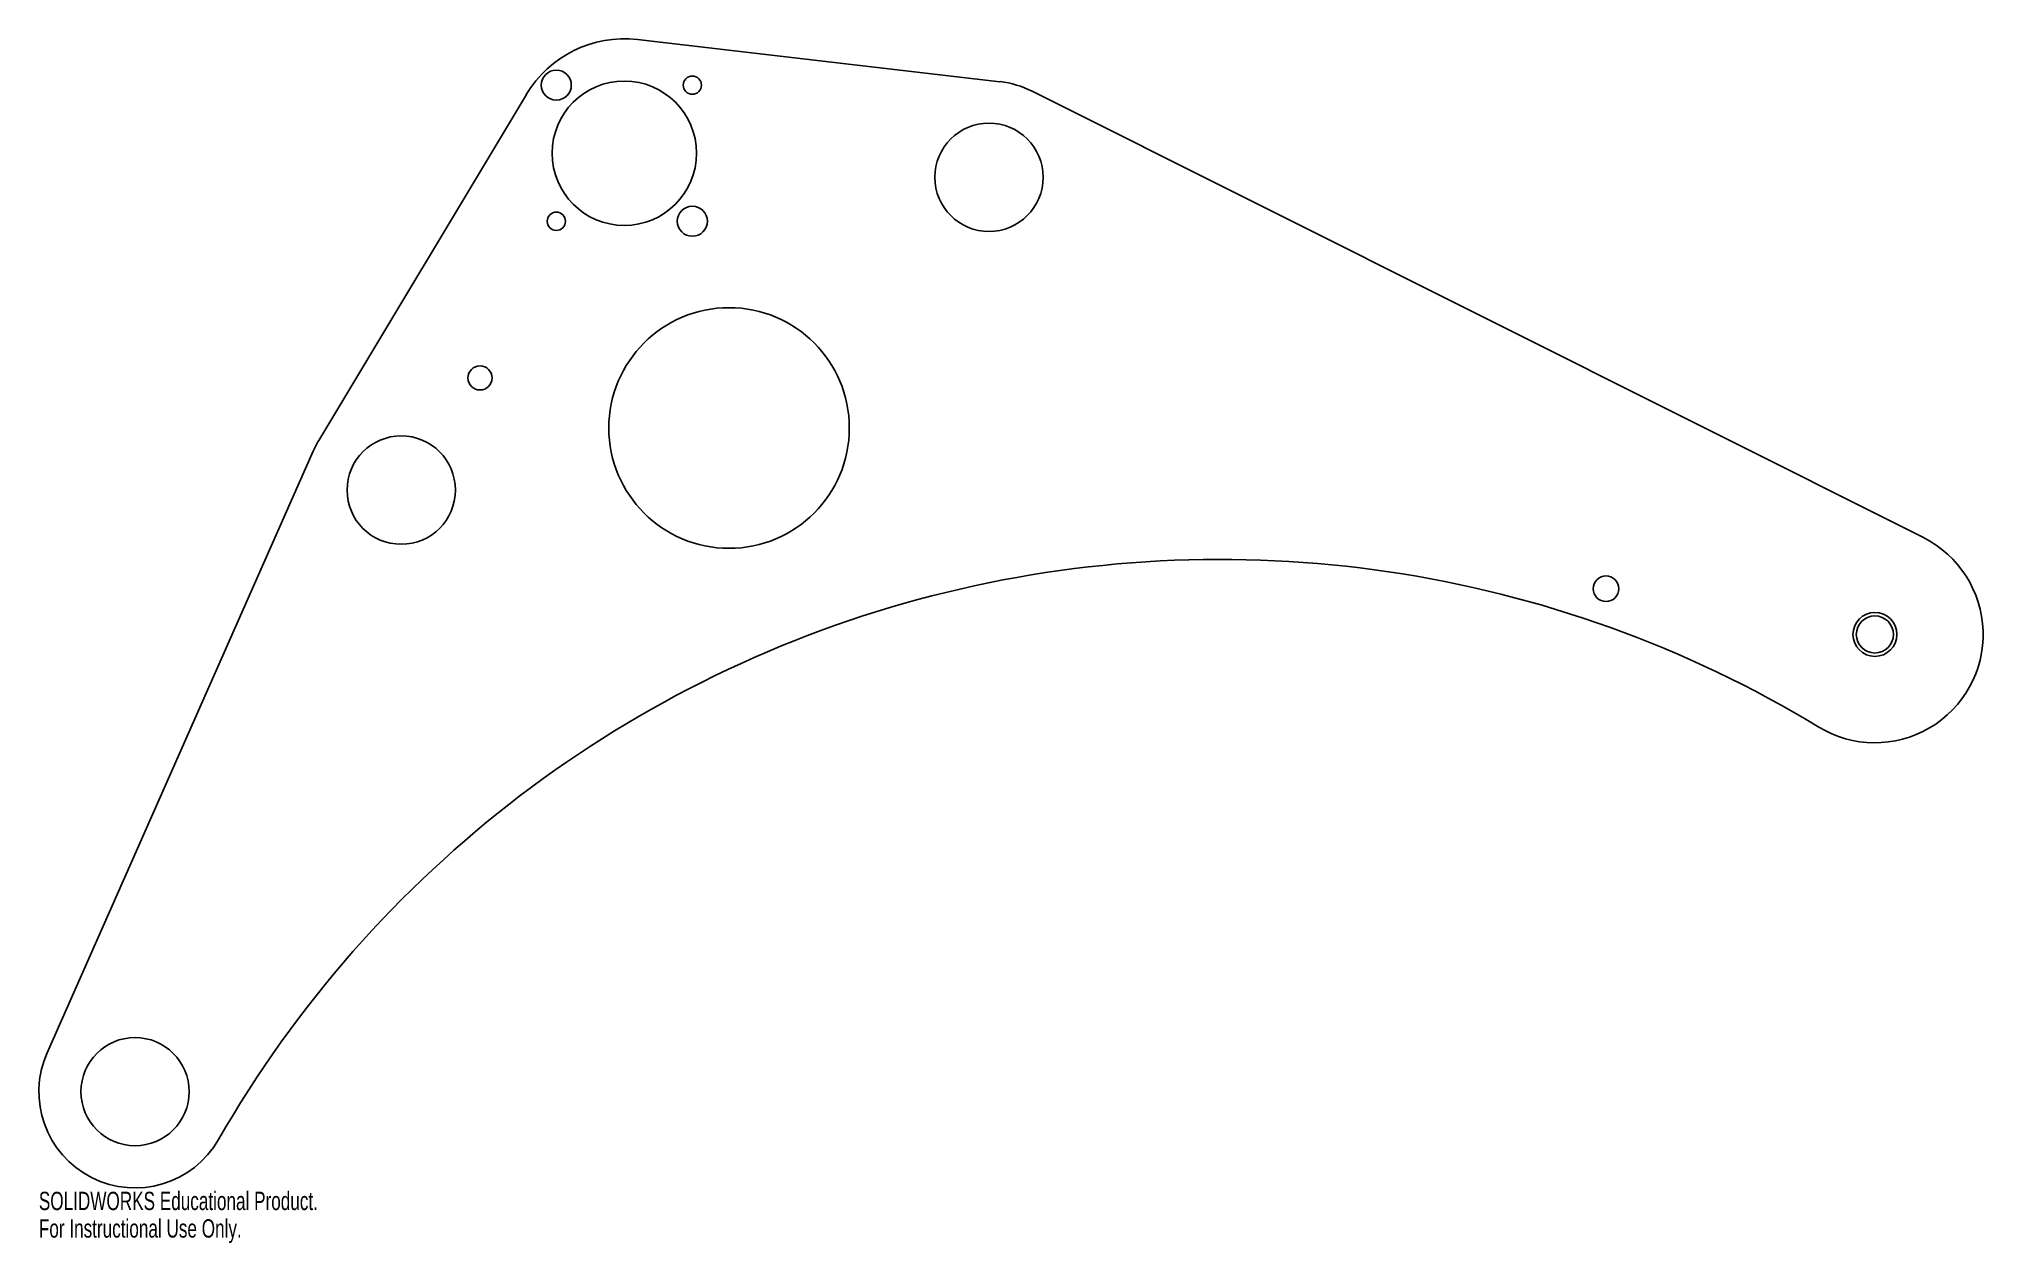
# Model space of a CAD drawing. Header units: inches. Extents: x -19.1 to 1.1, y -6.3 to 6.2.
import ezdxf

# ---------------------------------------------------------------- set-up
doc = ezdxf.new("R2010")
doc.units = ezdxf.units.IN
doc.header["$MEASUREMENT"] = 0
doc.styles.add('SLDTEXTSTYLE0', font='TXT', dxfattribs={"width": 0.7})

msp = doc.modelspace()

# ---------------------------------------------------------------- linework, layer by layer
at = {"color": 7, "linetype": 'Continuous', "lineweight": 25}
for p, q in [((-9.095, 5.743), (-12.863, 6.18)), ((-14.018, 5.611), (-16.176, 2.015)), ((0.504, 1.006), (-8.762, 5.644)), ((-16.233, 1.905), (-19, -4.345))]:
    msp.add_line(p, q, dxfattribs=at)
for centre, radius in [((-13.707, 5.707), 0.156), ((-13, 5), 0.75), ((-12.293, 5.707), 0.095), ((-9.209, 4.75), 0.563), ((-12.293, 4.293), 0.156), ((-13.707, 4.293), 0.095), ((-11.911, 2.145), 1.25), ((-14.5, 2.665), 0.125), ((-15.319, 1.5), 0.563), ((-2.795, 0.475), 0.133), ((0, 0), 0.228), ((0, 0), 0.193), ((-18.086, -4.75), 0.562)]:
    msp.add_circle(centre, radius, dxfattribs=at)
for centre, radius, start, end in [((-13, 5), 1.188, 83.3974, 149.0348), ((-9.209, 4.75), 1, 63.4077, 83.3974), ((-15.319, 1.5), 1, 149.0348, 156.1203), ((0, 0), 1.125, 238.7437, 63.4077), ((-6.81, -11.22), 12, 58.7437, 150.1527), ((-18.086, -4.75), 1, 156.1203, 330.1527)]:
    msp.add_arc(centre, radius, start, end, dxfattribs=at)

# ---------------------------------------------------------------- texts
at = {"color": 7, "linetype": 'Continuous', "char_height": 0.1903, "attachment_point": 1, "style": 'SLDTEXTSTYLE0'}
for s, insert in [('SOLIDWORKS Educational Product.', (-19.086, -5.79)), ('For Instructional Use Only.', (-19.086, -6.076))]:
    msp.add_mtext(s, dxfattribs=dict(at, insert=insert))

doc.saveas('drawing.dxf')
